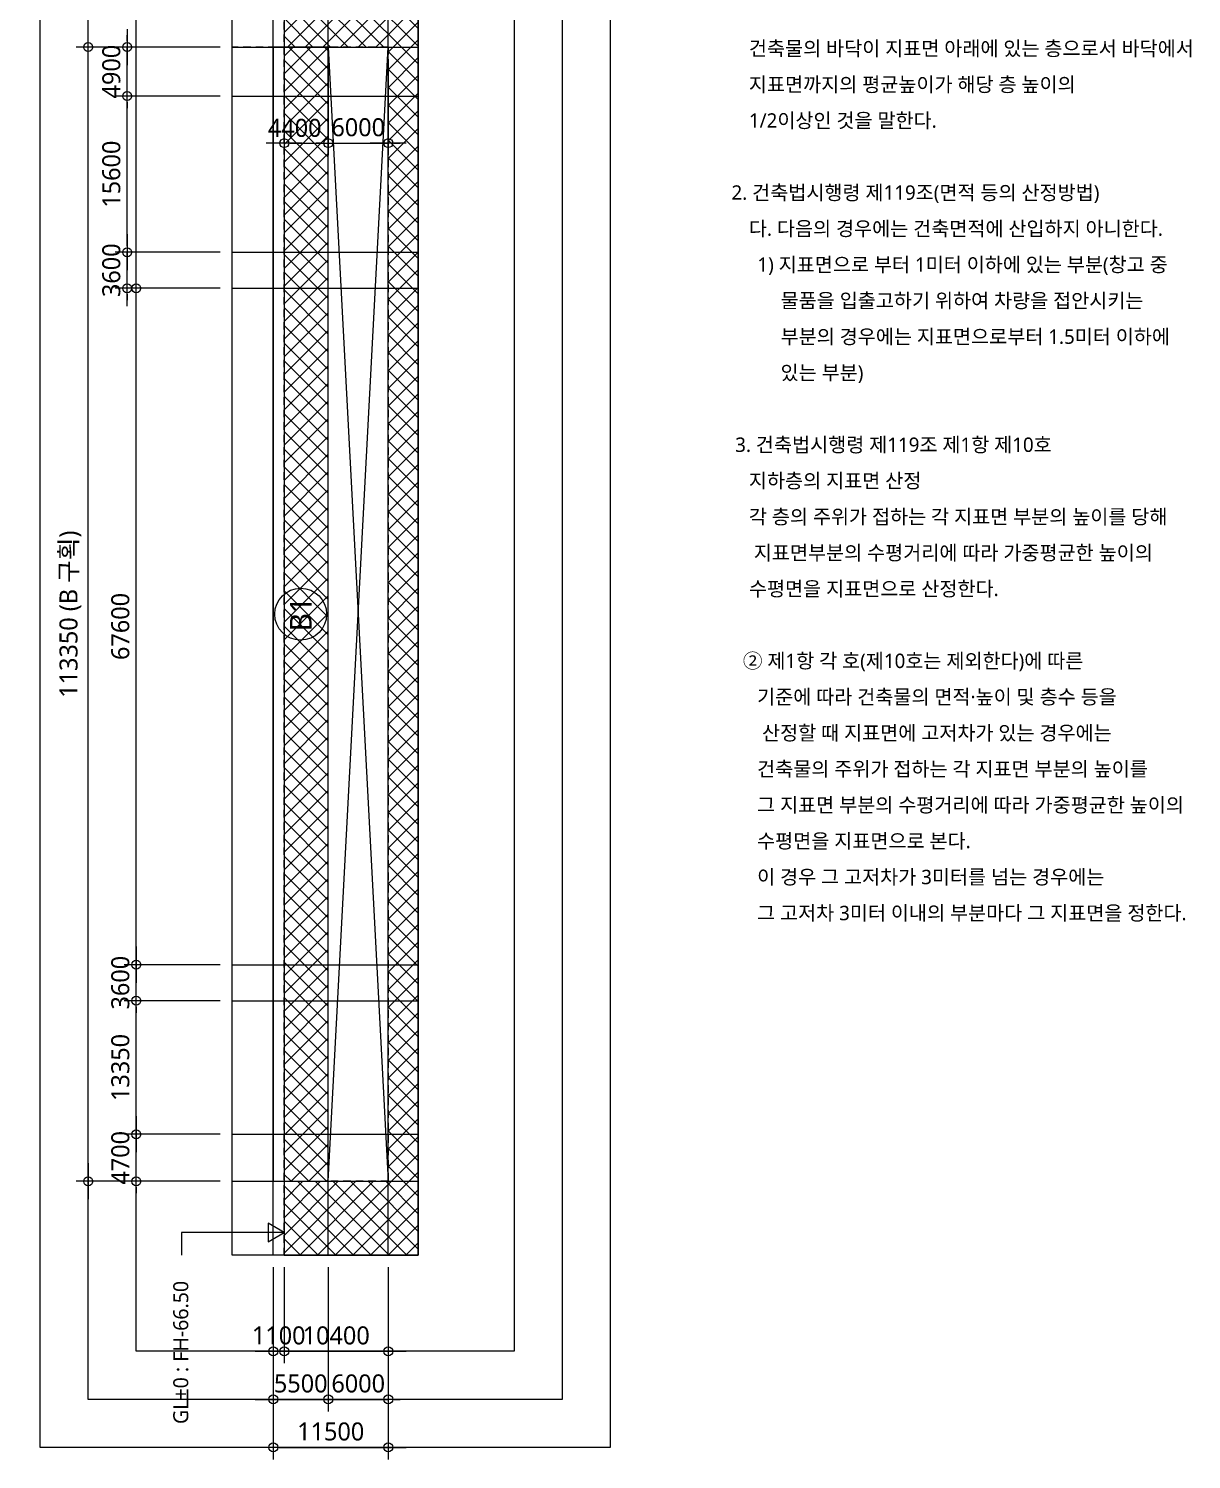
# Model space of a CAD drawing. Header units: millimetres. Extents: x 14000 to 977408, y 8600 to 340156.
# Drawn here: x 861154 to 977408, y 125398 to 268383 of the extents above; entities that cross this region are included whole.
import ezdxf
from ezdxf.enums import TextEntityAlignment as Align

# ---------------------------------------------------------------- set-up
doc = ezdxf.new("R2010")
doc.units = ezdxf.units.MM
doc.header["$LTSCALE"] = 1000
doc.header["$MEASUREMENT"] = 0
doc.header["$PDSIZE"] = -10
doc.linetypes.add('-HID', pattern=[2.5, 1.5, -1])
doc.layers.get('0').update_dxf_attribs({"linetype": 'CONTINUOUS'})
doc.layers.get('Defpoints').update_dxf_attribs({"color": 171, "linetype": 'CONTINUOUS'})
for name, color, linetype in [('AREABOUNDARY', 2, 'CONTINUOUS'), ('cen', 1, 'CONTINUOUS'), ('HAT', 8, 'CONTINUOUS'), ('NDIM', 7, 'CONTINUOUS'), ('SASAC 도면명', 2, 'CONTINUOUS'), ('SYM', 7, 'CONTINUOUS'), ('TEXT', 3, 'CONTINUOUS'), ('TEXT(실명)', 3, 'CONTINUOUS'), ('면적산출도(제외면적)', 3, 'CONTINUOUS')]:
    doc.layers.add(name, color=color, linetype=linetype)
doc.styles.add('CGS', font='cgse', dxfattribs={"bigfont": 'cgs'})
doc.styles.add('나눔바른고딕', font='NanumBarunGothic.ttf')
doc.dimstyles.new('NDIM 1200', dxfattribs={"dimscale": 500, "dimtxt": 3, "dimasz": 1, "dimexe": 2, "dimexo": 2, "dimgap": 1, "dimtad": 1, "dimdec": 0, "dimdsep": 46, "dimtxsty": 'CGS', "dimblk": 'DOT0', "dimcen": 1, "dimdle": 8, "dimclrd": 2, "dimclre": 2, "dimclrt": 2, "dimadec": 0, "dimazin": 0, "dimtfac": 1, "dimtdec": 0, "dimtix": 1, "dimtmove": 2, "dimatfit": 3, "dimldrblk": 'DOT0', "dimfxl": 1, "dimtolj": 1, "dimtzin": 0, "dimlwd": -1, "dimlwe": -1, "dimarcsym": 0})

# ---------------------------------------------------------------- blocks, each defined once
blk = doc.blocks.new('DOT0')
blk.add_line((-3, 0), (3, 0))
at = {"color": 6}
blk.add_circle((0, 0), 0.75, dxfattribs=at)
blk = doc.blocks.new('*D99')
at = {"layer": 'Defpoints', "color": 0, "ltscale": 0.4, "transparency": 16777216}
for p in [(871010, 266537), (881510, 266537), (881510, 261637)]:
    blk.add_point(p, dxfattribs=at)
at = {"layer": 'NDIM', "ltscale": 0.4, "transparency": 16777216}
for p, q in [((871010, 267137), (871010, 267737)), ((880310, 266537), (869810, 266537)), ((871010, 261637), (871010, 266537)), ((880310, 261637), (869810, 261637)), ((871010, 261037), (871010, 260437))]:
    blk.add_line(p, q, dxfattribs=at)
at = {"layer": 'NDIM', "ltscale": 0.4, "transparency": 16777216, "xscale": 600, "yscale": 600, "zscale": 600}
for p, rotation in [((871010, 266537), 270), ((871010, 261637), 90)]:
    blk.add_blockref('DOT0', p, dxfattribs=dict(at, rotation=rotation))
at = {"layer": 'NDIM', "ltscale": 0.4, "transparency": 16777216, "insert": (869431, 264087), "char_height": 1800, "attachment_point": 5, "rotation": 90, "style": '나눔바른고딕'}
blk.add_mtext('\\A1;4900', dxfattribs=at)
blk = doc.blocks.new('*D100')
at = {"layer": 'Defpoints', "color": 0, "ltscale": 0.4, "transparency": 16777216}
for p in [(871010, 261637), (881510, 261637), (881510, 246037)]:
    blk.add_point(p, dxfattribs=at)
at = {"layer": 'NDIM', "ltscale": 0.4, "transparency": 16777216}
for p, q in [((880310, 261637), (869810, 261637)), ((871010, 246637), (871010, 261037)), ((880310, 246037), (869810, 246037))]:
    blk.add_line(p, q, dxfattribs=at)
at = {"layer": 'NDIM', "ltscale": 0.4, "transparency": 16777216, "xscale": 600, "yscale": 600, "zscale": 600}
for p, rotation in [((871010, 261637), 90), ((871010, 246037), 270)]:
    blk.add_blockref('DOT0', p, dxfattribs=dict(at, rotation=rotation))
at = {"layer": 'NDIM', "ltscale": 0.4, "transparency": 16777216, "insert": (869431, 253837), "char_height": 1800, "attachment_point": 5, "rotation": 90, "style": '나눔바른고딕'}
blk.add_mtext('\\A1;15600', dxfattribs=at)
blk = doc.blocks.new('*D101')
at = {"layer": 'Defpoints', "color": 0, "ltscale": 0.4, "transparency": 16777216}
for p in [(871910, 174837), (881510, 174837), (881510, 171237)]:
    blk.add_point(p, dxfattribs=at)
at = {"layer": 'NDIM', "ltscale": 0.4, "transparency": 16777216}
for p, q in [((871910, 175437), (871910, 176037)), ((880310, 174837), (870710, 174837)), ((871910, 171237), (871910, 174837)), ((880310, 171237), (870710, 171237)), ((871910, 170637), (871910, 170037))]:
    blk.add_line(p, q, dxfattribs=at)
at = {"layer": 'NDIM', "ltscale": 0.4, "transparency": 16777216, "xscale": 600, "yscale": 600, "zscale": 600}
for p, rotation in [((871910, 174837), 270), ((871910, 171237), 90)]:
    blk.add_blockref('DOT0', p, dxfattribs=dict(at, rotation=rotation))
at = {"layer": 'NDIM', "ltscale": 0.4, "transparency": 16777216, "insert": (870331, 173037), "char_height": 1800, "attachment_point": 5, "rotation": 90, "style": '나눔바른고딕'}
blk.add_mtext('\\A1;3600', dxfattribs=at)
blk = doc.blocks.new('*D102')
at = {"layer": 'Defpoints', "color": 0, "ltscale": 0.4, "transparency": 16777216}
for p in [(871910, 171237), (881510, 171237), (881510, 157887)]:
    blk.add_point(p, dxfattribs=at)
at = {"layer": 'NDIM', "ltscale": 0.4, "transparency": 16777216}
for p, q in [((880310, 171237), (870710, 171237)), ((871910, 158487), (871910, 170637)), ((880310, 157887), (870710, 157887))]:
    blk.add_line(p, q, dxfattribs=at)
at = {"layer": 'NDIM', "ltscale": 0.4, "transparency": 16777216, "xscale": 600, "yscale": 600, "zscale": 600}
for p, rotation in [((871910, 171237), 90), ((871910, 157887), 270)]:
    blk.add_blockref('DOT0', p, dxfattribs=dict(at, rotation=rotation))
at = {"layer": 'NDIM', "ltscale": 0.4, "transparency": 16777216, "insert": (870331, 164562), "char_height": 1800, "attachment_point": 5, "rotation": 90, "style": '나눔바른고딕'}
blk.add_mtext('\\A1;13350', dxfattribs=at)
blk = doc.blocks.new('*D103')
at = {"layer": 'Defpoints', "color": 0, "ltscale": 0.4, "transparency": 16777216}
for p in [(871910, 157887), (881510, 157887), (881510, 153187)]:
    blk.add_point(p, dxfattribs=at)
at = {"layer": 'NDIM', "ltscale": 0.4, "transparency": 16777216}
for p, q in [((871910, 158487), (871910, 159087)), ((880310, 157887), (870710, 157887)), ((871910, 153187), (871910, 157887)), ((880310, 153187), (870710, 153187)), ((871910, 152587), (871910, 151987))]:
    blk.add_line(p, q, dxfattribs=at)
at = {"layer": 'NDIM', "ltscale": 0.4, "transparency": 16777216, "xscale": 600, "yscale": 600, "zscale": 600}
for p, rotation in [((871910, 157887), 270), ((871910, 153187), 90)]:
    blk.add_blockref('DOT0', p, dxfattribs=dict(at, rotation=rotation))
at = {"layer": 'NDIM', "ltscale": 0.4, "transparency": 16777216, "insert": (870333, 155537), "char_height": 1800, "attachment_point": 5, "rotation": 90, "style": '나눔바른고딕'}
blk.add_mtext('\\A1;4700', dxfattribs=at)
blk = doc.blocks.new('*D104')
at = {"layer": 'Defpoints', "color": 0, "ltscale": 0.4, "transparency": 16777216}
for p in [(867110, 266537), (881510, 266537), (881510, 153187)]:
    blk.add_point(p, dxfattribs=at)
at = {"layer": 'NDIM', "ltscale": 0.4, "transparency": 16777216}
for p, q in [((880310, 266537), (865910, 266537)), ((867110, 153787), (867110, 265937)), ((880310, 153187), (865910, 153187))]:
    blk.add_line(p, q, dxfattribs=at)
at = {"layer": 'NDIM', "ltscale": 0.4, "transparency": 16777216, "xscale": 600, "yscale": 600, "zscale": 600}
for p, rotation in [((867110, 266537), 90), ((867110, 153187), 270)]:
    blk.add_blockref('DOT0', p, dxfattribs=dict(at, rotation=rotation))
at = {"layer": 'NDIM', "ltscale": 0.4, "transparency": 16777216, "insert": (865342, 209862), "char_height": 1800, "attachment_point": 5, "rotation": 90, "style": '나눔바른고딕'}
blk.add_mtext('\\A1;113350 (B 구획)', dxfattribs=at)
blk = doc.blocks.new('*D125')
at = {"layer": 'Defpoints', "color": 0, "ltscale": 0.4, "transparency": 16777216}
for p in [(871010, 246037), (881510, 246037), (881510, 242437)]:
    blk.add_point(p, dxfattribs=at)
at = {"layer": 'NDIM', "ltscale": 0.4, "transparency": 16777216}
for p, q in [((880310, 246037), (869810, 246037)), ((871010, 246637), (871010, 247237)), ((871010, 242437), (871010, 246037)), ((880310, 242437), (869810, 242437)), ((871010, 241837), (871010, 241237))]:
    blk.add_line(p, q, dxfattribs=at)
at = {"layer": 'NDIM', "ltscale": 0.4, "transparency": 16777216, "xscale": 600, "yscale": 600, "zscale": 600}
for p, rotation in [((871010, 246037), 270), ((871010, 242437), 90)]:
    blk.add_blockref('DOT0', p, dxfattribs=dict(at, rotation=rotation))
at = {"layer": 'NDIM', "ltscale": 0.4, "transparency": 16777216, "insert": (869431, 244237), "char_height": 1800, "attachment_point": 5, "rotation": 90, "style": '나눔바른고딕'}
blk.add_mtext('\\A1;3600', dxfattribs=at)
blk = doc.blocks.new('*D126')
at = {"layer": 'Defpoints', "color": 0, "ltscale": 0.4, "transparency": 16777216}
for p in [(871910, 242437), (881510, 242437), (881510, 174837)]:
    blk.add_point(p, dxfattribs=at)
at = {"layer": 'NDIM', "ltscale": 0.4, "transparency": 16777216}
for p, q in [((880310, 242437), (870710, 242437)), ((871910, 175437), (871910, 241837)), ((880310, 174837), (870710, 174837))]:
    blk.add_line(p, q, dxfattribs=at)
at = {"layer": 'NDIM', "ltscale": 0.4, "transparency": 16777216, "xscale": 600, "yscale": 600, "zscale": 600}
for p, rotation in [((871910, 242437), 90), ((871910, 174837), 270)]:
    blk.add_blockref('DOT0', p, dxfattribs=dict(at, rotation=rotation))
at = {"layer": 'NDIM', "ltscale": 0.4, "transparency": 16777216, "insert": (870331, 208637), "char_height": 1800, "attachment_point": 5, "rotation": 90, "style": '나눔바른고딕'}
blk.add_mtext('\\A1;67600', dxfattribs=at)
blk = doc.blocks.new('*D84')
at = {"layer": 'Defpoints', "color": 0, "ltscale": 0.4, "transparency": 16777216}
for p in [(885610, 145798), (897110, 145798), (897110, 126598)]:
    blk.add_point(p, dxfattribs=at)
at = {"layer": 'NDIM', "ltscale": 0.4, "transparency": 16777216}
for p, q in [((885610, 144598), (885610, 125398)), ((897110, 144598), (897110, 125398)), ((886210, 126598), (896510, 126598))]:
    blk.add_line(p, q, dxfattribs=at)
at = {"layer": 'NDIM', "ltscale": 0.4, "transparency": 16777216, "xscale": 600, "yscale": 600, "zscale": 600, "rotation": 180}
blk.add_blockref('DOT0', (885610, 126598), dxfattribs=at)
at = {"layer": 'NDIM', "ltscale": 0.4, "transparency": 16777216, "xscale": 600, "yscale": 600, "zscale": 600}
blk.add_blockref('DOT0', (897110, 126598), dxfattribs=at)
at = {"layer": 'NDIM', "ltscale": 0.4, "transparency": 16777216, "insert": (891360, 128175), "char_height": 1800, "attachment_point": 5, "style": '나눔바른고딕'}
blk.add_mtext('\\A1;11500', dxfattribs=at)
blk = doc.blocks.new('*D85')
at = {"layer": 'Defpoints', "color": 0, "ltscale": 0.4, "transparency": 16777216}
for p in [(886710, 145798), (897110, 145798), (897110, 136198)]:
    blk.add_point(p, dxfattribs=at)
at = {"layer": 'NDIM', "ltscale": 0.4, "transparency": 16777216}
for p, q in [((886710, 144598), (886710, 134998)), ((897110, 144598), (897110, 134998)), ((887310, 136198), (896510, 136198))]:
    blk.add_line(p, q, dxfattribs=at)
at = {"layer": 'NDIM', "ltscale": 0.4, "transparency": 16777216, "xscale": 600, "yscale": 600, "zscale": 600, "rotation": 180}
blk.add_blockref('DOT0', (886710, 136198), dxfattribs=at)
at = {"layer": 'NDIM', "ltscale": 0.4, "transparency": 16777216, "xscale": 600, "yscale": 600, "zscale": 600}
blk.add_blockref('DOT0', (897110, 136198), dxfattribs=at)
at = {"layer": 'NDIM', "ltscale": 0.4, "transparency": 16777216, "insert": (891910, 137775), "char_height": 1800, "attachment_point": 5, "style": '나눔바른고딕'}
blk.add_mtext('\\A1;10400', dxfattribs=at)
blk = doc.blocks.new('*D86')
at = {"layer": 'Defpoints', "color": 0, "ltscale": 0.4, "transparency": 16777216}
for p in [(885610, 145798), (886710, 145798), (886710, 136198)]:
    blk.add_point(p, dxfattribs=at)
at = {"layer": 'NDIM', "ltscale": 0.4, "transparency": 16777216}
for p, q in [((885610, 144598), (885610, 134998)), ((886710, 144598), (886710, 134998)), ((885010, 136198), (884410, 136198)), ((885610, 136198), (886710, 136198)), ((887310, 136198), (887910, 136198))]:
    blk.add_line(p, q, dxfattribs=at)
at = {"layer": 'NDIM', "ltscale": 0.4, "transparency": 16777216, "xscale": 600, "yscale": 600, "zscale": 600}
blk.add_blockref('DOT0', (885610, 136198), dxfattribs=at)
at = {"layer": 'NDIM', "ltscale": 0.4, "transparency": 16777216, "xscale": 600, "yscale": 600, "zscale": 600, "rotation": 180}
blk.add_blockref('DOT0', (886710, 136198), dxfattribs=at)
at = {"layer": 'NDIM', "ltscale": 0.4, "transparency": 16777216, "insert": (886160, 137775), "char_height": 1800, "attachment_point": 5, "style": '나눔바른고딕'}
blk.add_mtext('\\A1;1100', dxfattribs=at)
blk = doc.blocks.new('*D87')
at = {"layer": 'Defpoints', "color": 0, "ltscale": 0.4, "transparency": 16777216}
for p in [(885610, 145798), (891110, 145798), (891110, 131398)]:
    blk.add_point(p, dxfattribs=at)
at = {"layer": 'NDIM', "ltscale": 0.4, "transparency": 16777216}
for p, q in [((885610, 144598), (885610, 130198)), ((891110, 144598), (891110, 130198)), ((885010, 131398), (884410, 131398)), ((885610, 131398), (891110, 131398)), ((891710, 131398), (892310, 131398))]:
    blk.add_line(p, q, dxfattribs=at)
at = {"layer": 'NDIM', "ltscale": 0.4, "transparency": 16777216, "xscale": 600, "yscale": 600, "zscale": 600}
blk.add_blockref('DOT0', (885610, 131398), dxfattribs=at)
at = {"layer": 'NDIM', "ltscale": 0.4, "transparency": 16777216, "xscale": 600, "yscale": 600, "zscale": 600, "rotation": 180}
blk.add_blockref('DOT0', (891110, 131398), dxfattribs=at)
at = {"layer": 'NDIM', "ltscale": 0.4, "transparency": 16777216, "insert": (888360, 132975), "char_height": 1800, "attachment_point": 5, "style": '나눔바른고딕'}
blk.add_mtext('\\A1;5500', dxfattribs=at)
blk = doc.blocks.new('*D88')
at = {"layer": 'Defpoints', "color": 0, "ltscale": 0.4, "transparency": 16777216}
for p in [(891110, 145798), (897110, 145798), (897110, 131398)]:
    blk.add_point(p, dxfattribs=at)
at = {"layer": 'NDIM', "ltscale": 0.4, "transparency": 16777216}
for p, q in [((891110, 144598), (891110, 130198)), ((897110, 144598), (897110, 130198)), ((890510, 131398), (889910, 131398)), ((891110, 131398), (897110, 131398)), ((897710, 131398), (898310, 131398))]:
    blk.add_line(p, q, dxfattribs=at)
at = {"layer": 'NDIM', "ltscale": 0.4, "transparency": 16777216, "xscale": 600, "yscale": 600, "zscale": 600}
blk.add_blockref('DOT0', (891110, 131398), dxfattribs=at)
at = {"layer": 'NDIM', "ltscale": 0.4, "transparency": 16777216, "xscale": 600, "yscale": 600, "zscale": 600, "rotation": 180}
blk.add_blockref('DOT0', (897110, 131398), dxfattribs=at)
at = {"layer": 'NDIM', "ltscale": 0.4, "transparency": 16777216, "insert": (894110, 132976), "char_height": 1800, "attachment_point": 5, "style": '나눔바른고딕'}
blk.add_mtext('\\A1;6000', dxfattribs=at)
blk = doc.blocks.new('*D154')
at = {"layer": 'Defpoints', "color": 0, "ltscale": 0.4, "transparency": 16777216}
for p in [(891110, 266537), (897110, 266537), (897110, 256937)]:
    blk.add_point(p, dxfattribs=at)
at = {"layer": 'NDIM', "ltscale": 0.4, "transparency": 16777216}
for p, q in [((891110, 265337), (891110, 255737)), ((897110, 265337), (897110, 255737)), ((890510, 256937), (889910, 256937)), ((891110, 256937), (897110, 256937)), ((897710, 256937), (898310, 256937))]:
    blk.add_line(p, q, dxfattribs=at)
at = {"layer": 'NDIM', "ltscale": 0.4, "transparency": 16777216, "xscale": 600, "yscale": 600, "zscale": 600}
blk.add_blockref('DOT0', (891110, 256937), dxfattribs=at)
at = {"layer": 'NDIM', "ltscale": 0.4, "transparency": 16777216, "xscale": 600, "yscale": 600, "zscale": 600, "rotation": 180}
blk.add_blockref('DOT0', (897110, 256937), dxfattribs=at)
at = {"layer": 'NDIM', "ltscale": 0.4, "transparency": 16777216, "insert": (894110, 258516), "char_height": 1800, "attachment_point": 5, "style": '나눔바른고딕'}
blk.add_mtext('\\A1;6000', dxfattribs=at)
blk = doc.blocks.new('*D155')
at = {"layer": 'Defpoints', "color": 0, "ltscale": 0.4, "transparency": 16777216}
for p in [(886710, 266537), (891110, 266537), (891110, 256937)]:
    blk.add_point(p, dxfattribs=at)
at = {"layer": 'NDIM', "ltscale": 0.4, "transparency": 16777216}
for p, q in [((886710, 265337), (886710, 255737)), ((891110, 265337), (891110, 255737)), ((887310, 256937), (890510, 256937))]:
    blk.add_line(p, q, dxfattribs=at)
at = {"layer": 'NDIM', "ltscale": 0.4, "transparency": 16777216, "xscale": 600, "yscale": 600, "zscale": 600, "rotation": 180}
blk.add_blockref('DOT0', (886710, 256937), dxfattribs=at)
at = {"layer": 'NDIM', "ltscale": 0.4, "transparency": 16777216, "xscale": 600, "yscale": 600, "zscale": 600}
blk.add_blockref('DOT0', (891110, 256937), dxfattribs=at)
at = {"layer": 'NDIM', "ltscale": 0.4, "transparency": 16777216, "insert": (887760, 258453), "char_height": 1800, "attachment_point": 5, "style": '나눔바른고딕'}
blk.add_mtext('\\A1;4400', dxfattribs=at)

msp = doc.modelspace()

# ---------------------------------------------------------------- hatches: boundary and pattern name
at = {"layer": 'HAT', "ltscale": 0.1}
h = msp.add_hatch(dxfattribs=at)
h.set_pattern_fill('ANSI37', color=256, scale=10000)
h.paths.add_polyline_path([(886710, 145797.7), (886710, 153187.2), (897110, 153187.2), (897110, 266537.2), (886710, 266537.2), (886710, 272400), (900110, 272400), (900110, 145797.7)])
h = msp.add_hatch(dxfattribs=at)
h.set_pattern_fill('ANSI37', color=256, scale=10000)
h.set_pattern_definition([(45, (399494, 565076), (-883.8835, 883.8835), []), (135, (399494, 565076), (-883.8835, -883.8835), [])])
h.paths.add_polyline_path([(891110, 266537.2), (886710, 266537.2), (886710, 153187.2), (891110, 153187.2)])

# ---------------------------------------------------------------- linework, layer by layer
for p, q in [((886710, 148065.3), (876446.7, 148065.3)), ((876446.7, 148065.3), (876446.7, 145797.7))]:
    msp.add_line(p, q)
msp.add_lwpolyline([(885102.8, 147137.4), (886710, 148065.3), (885102.8, 148993.1)], close=True)
at = {"layer": 'AREABOUNDARY', "linetype": '-HID', "ltscale": 0.5}
msp.add_lwpolyline([(881510, 153187.2), (897110, 153187.2), (897110, 266537.2), (881510, 266537.2)], dxfattribs=at)
msp.add_lwpolyline([(897110, 153187.2), (891110, 153187.2), (891110, 266537.2), (897110, 266537.2)], close=True, dxfattribs=at)
at = {"layer": 'cen', "ltscale": 5}
for p, q in [((885610, 145797.7), (885610, 272400)), ((891110, 145797.7), (891110, 272400)), ((897110, 145797.7), (897110, 272400)), ((881510, 266537.2), (900110, 266537.2)), ((881510, 261637.2), (900110, 261637.2)), ((881510, 246037.2), (900110, 246037.2)), ((881510, 242437.2), (900110, 242437.2)), ((881510, 174837.2), (900110, 174837.2)), ((881510, 171237.2), (900110, 171237.2)), ((881510, 157887.2), (900110, 157887.2)), ((881510, 153187.2), (900110, 153187.2))]:
    msp.add_line(p, q, dxfattribs=at)
at = {"layer": 'Defpoints', "ltscale": 0.1}
for points in [[(862310, 291600), (919310, 291600), (919310, 126597.7), (862310, 126597.7)], [(867110, 286800), (914510, 286800), (914510, 131397.7), (867110, 131397.7)], [(871910, 282000), (909710, 282000), (909710, 136197.7), (871910, 136197.7)], [(881510, 272400), (900110, 272400), (900110, 145797.7), (881510, 145797.7)]]:
    msp.add_lwpolyline(points, close=True, dxfattribs=at)
at = {"layer": 'HAT', "ltscale": 0.1}
for p, q in [((891110, 153187.2), (897110, 266537.2)), ((891110, 266537.2), (897110, 153187.2))]:
    msp.add_line(p, q, dxfattribs=at)
msp.add_lwpolyline([(886710, 145797.7), (900110, 145797.7), (900110, 272400), (886710, 272400)], close=True, dxfattribs=at)
at = {"layer": 'SASAC 도면명', "ltscale": 0.1}
msp.add_lwpolyline([(885610, 153187.2), (891110, 153187.2), (891110, 266537.2), (885610, 266537.2)], close=True, dxfattribs=at)
at = {"layer": 'SYM', "ltscale": 0.1}
msp.add_circle((888360, 209862.2), 2592, dxfattribs=at)
at = {"layer": '면적산출도(제외면적)', "linetype": '-HID', "ltscale": 0.5}
msp.add_line((886710, 145797.7), (886710, 272400), dxfattribs=at)

# ---------------------------------------------------------------- texts
at = {"layer": 'TEXT', "style": '나눔바른고딕'}
for s, p in [('건축물의 바닥이 지표면 아래에 있는 층으로서 바닥에서', (933168, 266400)), ('지표면까지의 평균높이가 해당 층 높이의', (933168, 262800)), ('1/2이상인 것을 말한다.', (933168, 259200)), ('2. 건축법시행령 제119조(면적 등의 산정방법)', (931426.8, 252000)), ('다. 다음의 경우에는 건축면적에 산입하지 아니한다.', (933168, 248400)), ('1) 지표면으로 부터 1미터 이하에 있는 부분(창고 중', (934020.4, 244800)), ('물품을 입출고하기 위하여 차량을 접안시키는', (936333.6, 241200)), ('부분의 경우에는 지표면으로부터 1.5미터 이하에', (936333.6, 237600)), ('있는 부분)', (936333.6, 234000)), ('3. 건축법시행령 제119조 제1항 제10호', (931798.8, 226800)), ('지하층의 지표면 산정', (933168, 223200)), ('각 층의 주위가 접하는 각 지표면 부분의 높이를 당해', (933168, 219600)), (' 지표면부분의 수평거리에 따라 가중평균한 높이의', (933168, 216000)), ('수평면을 지표면으로 산정한다.', (933168, 212400)), ('② 제1항 각 호(제10호는 제외한다)에 따른', (932562.4, 205200)), ('기준에 따라 건축물의 면적·높이 및 층수 등을', (933986.6, 201600)), (' 산정할 때 지표면에 고저차가 있는 경우에는', (933986.6, 198000)), ('건축물의 주위가 접하는 각 지표면 부분의 높이를', (933986.6, 194400)), ('그 지표면 부분의 수평거리에 따라 가중평균한 높이의', (933986.6, 190800)), ('수평면을 지표면으로 본다.', (933986.6, 187200)), ('이 경우 그 고저차가 3미터를 넘는 경우에는', (933986.6, 183600)), ('그 고저차 3미터 이내의 부분마다 그 지표면을 정한다.', (933986.6, 180000))]:
    msp.add_text(s, height=1440, dxfattribs=at).set_placement(p, align=Align.MIDDLE_LEFT)
at = {"layer": 'TEXT(실명)', "style": '나눔바른고딕'}
msp.add_text('B1', height=2160, rotation=90, dxfattribs=at).set_placement((888360, 209862.2), align=Align.MIDDLE_CENTER)
msp.add_text('GL±0 : FH-66.50', height=1500, rotation=90, dxfattribs=at).set_placement((876365.9, 128930.9), align=Align.MIDDLE_LEFT)

# ---------------------------------------------------------------- dimensions: what is measured, and where the dimension line sits
at = {"layer": 'NDIM', "ltscale": 0.4}
dim = msp.add_linear_dim(base=(867110, 266537.2), p1=(881510, 153187.2), p2=(881510, 266537.2), angle=90, text='<> (B 구획)', dimstyle='NDIM 1200', override={"dimscale": 600, "dimtxsty": '나눔바른고딕', "dimclrd": 256, "dimclre": 256, "dimclrt": 256}, dxfattribs=at)
dim.commit()
dim.dimension.update_dxf_attribs({"geometry": '*D104', "text_midpoint": (865341.6, 209862.2)})
for base, p1, p2, angle, picture, middle in [((871010, 266537.2), (881510, 261637.2), (881510, 266537.2), 90, '*D99', (869431.3, 264087.2)), ((897110, 256937.2), (891110, 266537.2), (897110, 266537.2), 180, '*D154', (894110, 258515.8)), ((871010, 261637.2), (881510, 246037.2), (881510, 261637.2), 90, '*D100', (869431.3, 253837.2)), ((871010, 246037.2), (881510, 242437.2), (881510, 246037.2), 90, '*D125', (869431.3, 244237.2)), ((871910, 242437.2), (881510, 174837.2), (881510, 242437.2), 90, '*D126', (870331.3, 208637.2)), ((871910, 174837.2), (881510, 171237.2), (881510, 174837.2), 90, '*D101', (870331.3, 173037.2)), ((871910, 171237.2), (881510, 157887.2), (881510, 171237.2), 90, '*D102', (870331.3, 164562.2)), ((871910, 157887.2), (881510, 153187.2), (881510, 157887.2), 90, '*D103', (870332.6, 155537.2)), ((886710, 136197.7), (885610, 145797.7), (886710, 145797.7), 180, '*D86', (886160, 137775.1)), ((897110, 126597.7), (885610, 145797.7), (897110, 145797.7), 180, '*D84', (891360, 128175.1)), ((891110, 131397.7), (885610, 145797.7), (891110, 145797.7), 180, '*D87', (888360, 132975.1)), ((897110, 136197.7), (886710, 145797.7), (897110, 145797.7), 180, '*D85', (891910, 137775.1)), ((897110, 131397.7), (891110, 145797.7), (897110, 145797.7), 180, '*D88', (894110, 132976.3))]:
    dim = msp.add_linear_dim(base=base, p1=p1, p2=p2, angle=angle, dimstyle='NDIM 1200', override={"dimscale": 600, "dimtxsty": '나눔바른고딕', "dimclrd": 256, "dimclre": 256, "dimclrt": 256}, dxfattribs=at)
    dim.commit()
    dim.dimension.update_dxf_attribs({"geometry": picture, "text_midpoint": middle})
dim = msp.add_linear_dim(base=(891110, 256937.2), p1=(886710, 266537.2), p2=(891110, 266537.2), angle=180, dimstyle='NDIM 1200', override={"dimscale": 600, "dimtxsty": '나눔바른고딕', "dimclrd": 256, "dimclre": 256, "dimclrt": 256}, dxfattribs=at)
dim.commit()
dim.dimension.update_dxf_attribs({"geometry": '*D155', "text_midpoint": (887760, 258452.8), "dimtype": 160})

doc.saveas('drawing.dxf')
